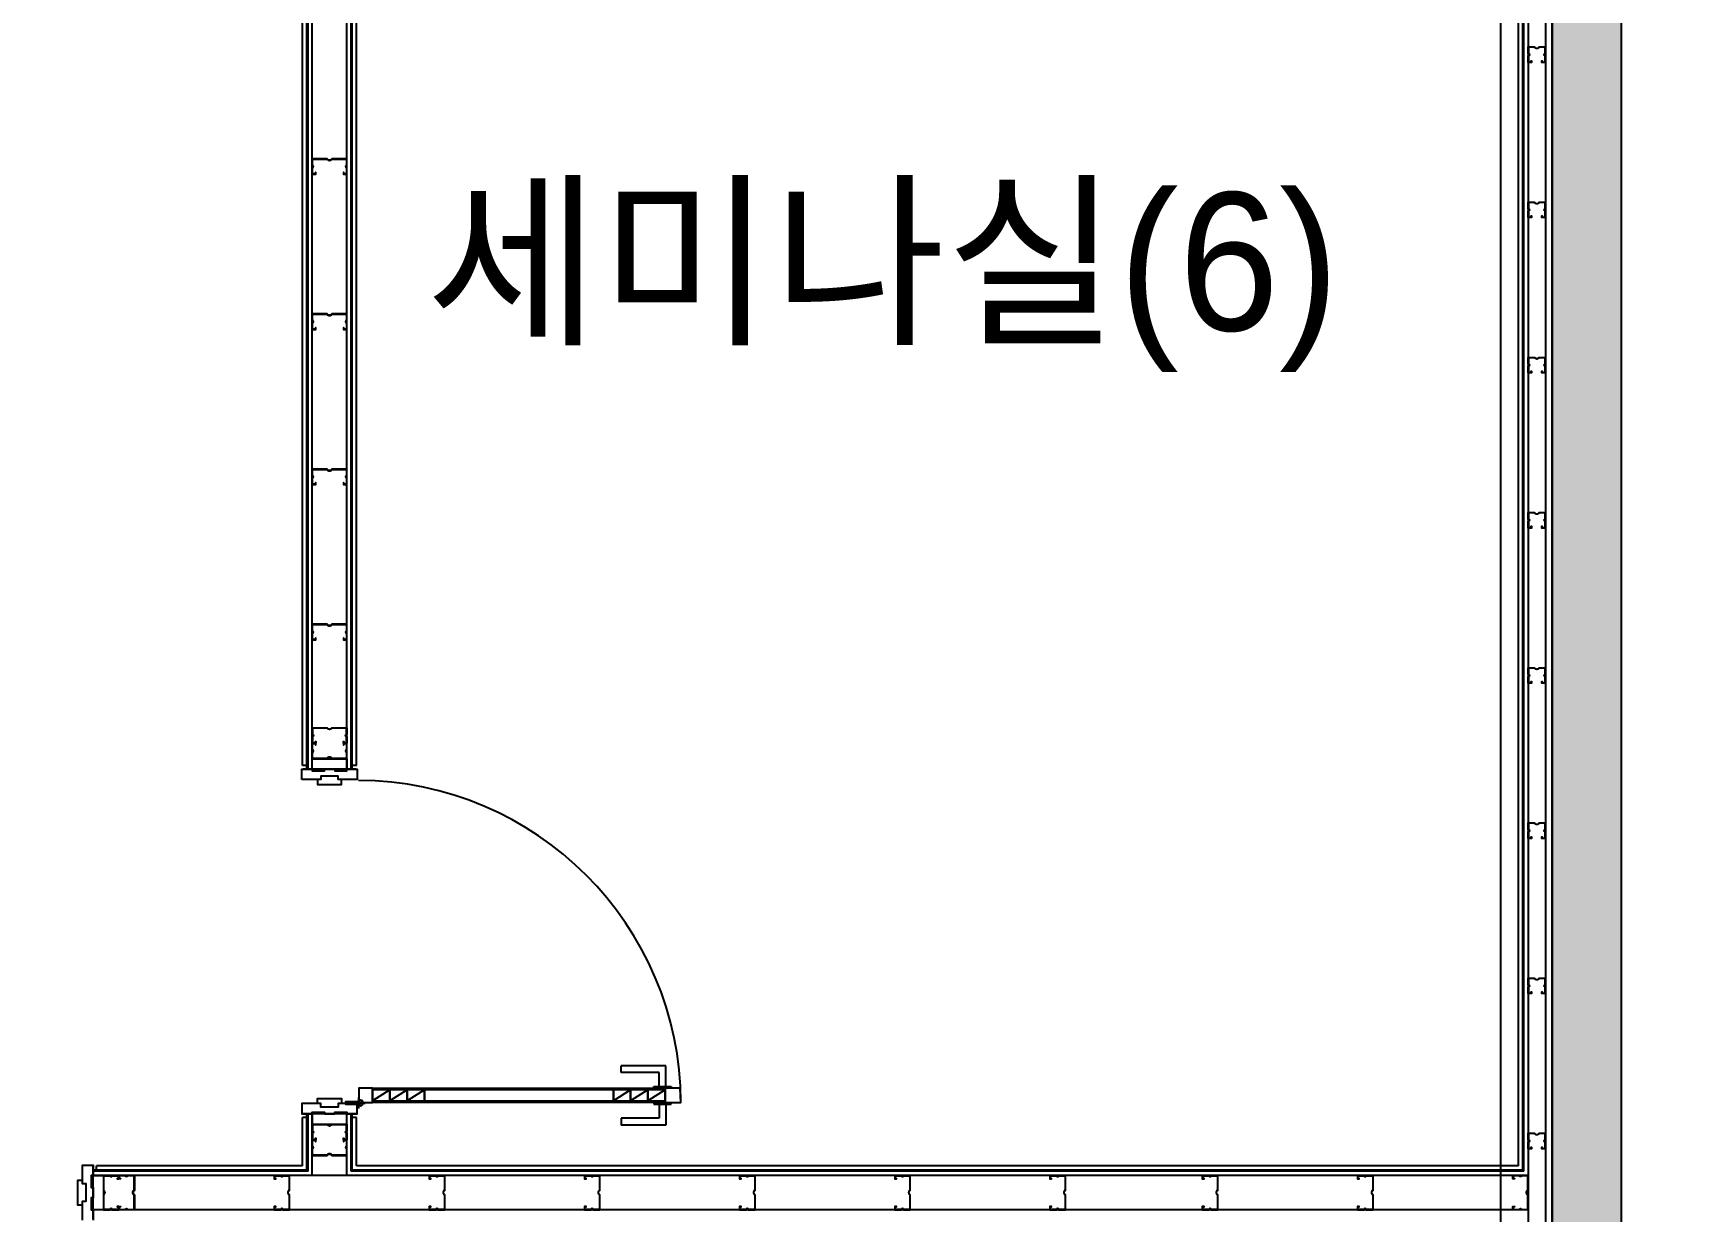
# Model space of a CAD drawing. Header units: metres. Extents: x 630750 to 860239, y 578133 to 726633.
# Drawn here: x 758748 to 763533, y 636432 to 639851 of the extents above; entities that cross this region are included whole.
import ezdxf

# ---------------------------------------------------------------- set-up
doc = ezdxf.new("R2010")
doc.units = ezdxf.units.M
doc.header["$LTSCALE"] = 300
doc.linetypes.add('CONTINOUS', pattern=[0])
doc.linetypes.add('업무시설_xr-base$0$CONTINOUS', pattern=[0])
for name, color, linetype in [('A-CEN-1', 1, 'Continuous'), ('A-CON', 2, 'Continuous'), ('A-TXT', 3, 'Continuous'), ('A-WALL-CONC', 2, 'Continuous'), ('F-DOOR_FRAME', 4, 'Continuous'), ('KUK-DOOR', 4, 'Continuous'), ('KUK-DOOR-FRAME', 4, 'Continuous'), ('KUK-DRYWALL', 4, 'Continuous'), ('KUK-WALL-DRYWALL', 4, 'Continuous'), ('KUK-공사제외', 252, 'CONTINOUS'), ('KUK-석고보드', 201, 'Continuous')]:
    doc.layers.add(name, color=color, linetype=linetype)
doc.styles.add('돋움', font='')
doc.styles.get('돋움').set_extended_font_data('Dotum')

# ---------------------------------------------------------------- blocks, each defined once
blk = doc.blocks.new('con1')
at = {"layer": 'A-WALL-CONC', "linetype": '업무시설_xr-base$0$CONTINOUS'}
h = blk.add_hatch(color=253, dxfattribs=at)
h.dxf.hatch_style = 1
h.paths.add_polyline_path([(-302595.9, -253222.2), (-301895.9, -253222.2), (-301895.9, -253922.2), (-302595.9, -253922.2)])
h.paths.add_polyline_path([(-384245.9, -253222.2), (-383545.9, -253222.2), (-383545.9, -253922.2), (-384245.9, -253922.2)])
h.paths.add_polyline_path([(-335095.9, -253172.2), (-334295.9, -253172.2), (-334295.9, -253972.2), (-335095.9, -253972.2)])
h.paths.add_polyline_path([(-354895.9, -253172.2), (-354095.9, -253172.2), (-354095.9, -253972.2), (-354895.9, -253972.2)])
h.paths.add_polyline_path([(-374695.9, -253172.2), (-373895.9, -253172.2), (-373895.9, -253972.2), (-374695.9, -253972.2)])
h.paths.add_polyline_path([(-325195.9, -253172.2), (-324395.9, -253172.2), (-324395.9, -253972.2), (-325195.9, -253972.2)])
h.paths.add_polyline_path([(-364745.9, -253222.2), (-364045.9, -253222.2), (-364045.9, -253922.2), (-364745.9, -253922.2)])
h.paths.add_polyline_path([(-344945.9, -253222.2), (-344245.9, -253222.2), (-344245.9, -253922.2), (-344945.9, -253922.2)])
h.paths.add_polyline_path([(-310045.9, -253222.2), (-309345.9, -253222.2), (-309345.9, -253922.2), (-310045.9, -253922.2)])
h.paths.add_polyline_path([(-318595.9, -253172.2), (-317795.9, -253172.2), (-317795.9, -253972.2), (-318595.9, -253972.2)])
h.paths.add_polyline_path([(-384245.9, -310859.9), (-383445.9, -310859.9), (-383445.9, -311659.9), (-384245.9, -311659.9)])
h.paths.add_polyline_path([(-384245.9, -305472.2), (-383445.9, -305472.2), (-383445.9, -306272.2), (-384245.9, -306272.2)])
h.paths.add_polyline_path([(-384245.9, -295572.2), (-383445.9, -295572.2), (-383445.9, -296372.2), (-384245.9, -296372.2)])
h.paths.add_polyline_path([(-384195.9, -276472.2), (-383595.9, -276472.2), (-383595.9, -275872.2), (-384195.9, -275872.2)])
h.paths.add_polyline_path([(-384245.9, -285672.2), (-383445.9, -285672.2), (-383445.9, -286472.2), (-384245.9, -286472.2)])
h.paths.add_polyline_path([(-384295.9, -269172.2), (-383495.9, -269172.2), (-383495.9, -269972.2), (-384295.9, -269972.2)])
h.paths.add_polyline_path([(-384295.9, -260672.2), (-383495.9, -260672.2), (-383495.9, -261472.2), (-384295.9, -261472.2)])
h.paths.add_polyline_path([(-376995.9, -285572.2), (-376195.9, -285572.2), (-376195.9, -286372.2), (-376995.9, -286372.2)], flags=17)
h.paths.add_polyline_path([(-374695.9, -276572.2), (-373895.9, -276572.2), (-373895.9, -275772.2), (-374695.9, -275772.2)], flags=17)
h.paths.add_polyline_path([(-364695.9, -285772.2), (-364095.9, -285772.2), (-364095.9, -286372.2), (-364695.9, -286372.2)], flags=17)
h.paths.add_polyline_path([(-364795.9, -275772.2), (-363995.9, -275772.2), (-363995.9, -276572.2), (-364795.9, -276572.2)], flags=17)
edge = h.paths.add_edge_path(flags=16)
edge.add_arc((-376495.9, -295972.2), 450, 0, 360)
edge = h.paths.add_edge_path(flags=16)
edge.add_arc((-354495.9, -302572.2), 450, 0, 360)
edge = h.paths.add_edge_path(flags=16)
edge.add_arc((-364395.9, -295972.2), 350, 0, 360)
edge = h.paths.add_edge_path(flags=16)
edge.add_arc((-354495.9, -295972.2), 450, 0, 360)
edge = h.paths.add_edge_path(flags=16)
edge.add_arc((-344595.9, -302572.2), 350, 0, 360)
edge = h.paths.add_edge_path(flags=16)
edge.add_arc((-344595.9, -295972.2), 350, 0, 360)
edge = h.paths.add_edge_path(flags=16)
edge.add_arc((-364395.9, -302572.2), 350, 0, 360)
h.paths.add_polyline_path([(-375978.1, -305715.7), (-376743.7, -305483.5), (-376976, -306249), (-376210.4, -306481.3)], flags=17)
h.paths.add_polyline_path([(-378097.8, -312701.2), (-378863.4, -312468.9), (-379095.6, -313234.5), (-378330.1, -313466.8)], flags=16)
h.paths.add_polyline_path([(-354767.9, -312099.6), (-355533.5, -311867.3), (-355765.8, -312632.8), (-355000.2, -312865.1)], flags=17)
h.paths.add_polyline_path([(-347591.1, -314277.3), (-348356.6, -314045), (-348588.9, -314810.6), (-347823.4, -315042.9)], flags=17)
h.paths.add_polyline_path([(-349725.3, -321310.6), (-350490.8, -321078.3), (-350723.1, -321843.9), (-349957.6, -322076.2)], flags=17)
h.paths.add_polyline_path([(-359198.7, -318436), (-359964.3, -318203.7), (-360196.6, -318969.2), (-359431, -319201.5)], flags=17)
edge = h.paths.add_edge_path(flags=16)
edge.add_arc((-324745.9, -312472.2), 450, 0, 360)
h.paths.add_polyline_path([(-318595.9, -311972.2), (-317795.9, -311972.2), (-317795.9, -312972.2), (-318595.9, -312972.2)], flags=17)
edge = h.paths.add_edge_path(flags=16)
edge.add_arc((-335145.9, -312472.2), 350, 0, 360)
edge = h.paths.add_edge_path(flags=16)
edge.add_arc((-338616.5, -317418.6), 450, 0, 360)
h.paths.add_polyline_path([(-340251.8, -324185.3), (-341017.4, -323953), (-341249.7, -324718.5), (-340484.1, -324950.8)], flags=17)
edge = h.paths.add_edge_path(flags=17)
edge.add_arc((-324745.9, -319072.2), 450, 0, 360)
h.paths.add_polyline_path([(-318695.9, -318672.2), (-317695.9, -318672.2), (-317695.9, -319472.2), (-318695.9, -319472.2)], flags=17)
h.paths.add_polyline_path([(-310095.9, -327072.2), (-309295.9, -327072.2), (-309295.9, -327872.2), (-310095.9, -327872.2)])
h.paths.add_polyline_path([(-316095.9, -322372.2), (-316095.9, -325422.2), (-311307.7, -325422.2), (-311307.7, -325222.2), (-315895.9, -325222.2), (-315895.9, -322572.2), (-309695.9, -322572.2), (-309695.9, -325222.2), (-310307.7, -325222.2), (-310307.7, -325422.2), (-309495.9, -325422.2), (-309495.9, -322372.2)], flags=17)
edge = h.paths.add_edge_path(flags=17)
edge.add_arc((-324795.9, -327472.2), 400, 0, 360)
edge = h.paths.add_edge_path(flags=17)
edge.add_arc((-318195.9, -329272.2), 450, 0, 360)
h.paths.add_polyline_path([(-310095.9, -331472.2), (-309295.9, -331472.2), (-309295.9, -332272.2), (-310095.9, -332272.2)])
edge = h.paths.add_edge_path(flags=16)
edge.add_arc((-334695.9, -302572.2), 350, 0, 360)
edge = h.paths.add_edge_path(flags=17)
edge.add_arc((-334695.9, -286072.2), 350, 0, 360)
edge = h.paths.add_edge_path(flags=16)
edge.add_arc((-334695.9, -295972.2), 350, 0, 360)
edge = h.paths.add_edge_path(flags=17)
edge.add_arc((-344595.9, -286072.2), 450, 0, 360)
h.paths.add_polyline_path([(-318595.9, -295472.2), (-317795.9, -295472.2), (-317795.9, -296472.2), (-318595.9, -296472.2)], flags=17)
h.paths.add_polyline_path([(-318595.9, -302072.2), (-317795.9, -302072.2), (-317795.9, -303072.2), (-318595.9, -303072.2)], flags=17)
edge = h.paths.add_edge_path(flags=16)
edge.add_arc((-324795.9, -302572.2), 450, 0, 360)
edge = h.paths.add_edge_path(flags=16)
edge.add_arc((-324795.9, -295972.2), 450, 0, 360)
edge = h.paths.add_edge_path(flags=17)
edge.add_arc((-324795.9, -286072.2), 450, 0, 360)
edge = h.paths.add_edge_path(flags=17)
edge.add_arc((-334695.9, -276172.2), 450, 0, 360)
edge = h.paths.add_edge_path(flags=17)
edge.add_arc((-344595.9, -276172.2), 450, 0, 360)
h.paths.add_polyline_path([(-318595.9, -275772.2), (-317795.9, -275772.2), (-317795.9, -276572.2), (-318595.9, -276572.2)], flags=17)
h.paths.add_polyline_path([(-318595.9, -285672.2), (-317795.9, -285672.2), (-317795.9, -286472.2), (-318595.9, -286472.2)], flags=17)
edge = h.paths.add_edge_path(flags=17)
edge.add_arc((-324795.9, -276172.2), 450, 0, 360)
h.paths.add_polyline_path([(-364795.9, -260672.2), (-363995.9, -260672.2), (-363995.9, -261472.2), (-364795.9, -261472.2)])
h.paths.add_polyline_path([(-364795.9, -269172.2), (-363995.9, -269172.2), (-363995.9, -269972.2), (-364795.9, -269972.2)], flags=17)
h.paths.add_polyline_path([(-325195.9, -269172.2), (-324395.9, -269172.2), (-324395.9, -269972.2), (-325195.9, -269972.2)], flags=17)
h.paths.add_polyline_path([(-310845.9, -260722.2), (-310045.9, -260722.2), (-310045.9, -261522.2), (-310845.9, -261522.2)], flags=17)
h.paths.add_polyline_path([(-325195.9, -260672.2), (-324395.9, -260672.2), (-324395.9, -261472.2), (-325195.9, -261472.2)])
h.paths.add_polyline_path([(-335095.9, -260672.2), (-334295.9, -260672.2), (-334295.9, -261472.2), (-335095.9, -261472.2)])
h.paths.add_polyline_path([(-344995.9, -260672.2), (-344195.9, -260672.2), (-344195.9, -261472.2), (-344995.9, -261472.2)])
h.paths.add_polyline_path([(-354895.9, -260672.2), (-354095.9, -260672.2), (-354095.9, -261472.2), (-354895.9, -261472.2)])
h.paths.add_polyline_path([(-354895.9, -269172.2), (-354095.9, -269172.2), (-354095.9, -269972.2), (-354895.9, -269972.2)], flags=17)
h.paths.add_polyline_path([(-344995.9, -269172.2), (-344195.9, -269172.2), (-344195.9, -269972.2), (-344995.9, -269972.2)], flags=17)
h.paths.add_polyline_path([(-335095.9, -269172.2), (-334295.9, -269172.2), (-334295.9, -269972.2), (-335095.9, -269972.2)], flags=17)
h.paths.add_polyline_path([(-310145.9, -275772.2), (-309345.9, -275772.2), (-309345.9, -276572.2), (-310145.9, -276572.2)])
h.paths.add_polyline_path([(-310145.9, -269172.2), (-309345.9, -269172.2), (-309345.9, -269972.2), (-310145.9, -269972.2)])
h.paths.add_polyline_path([(-309945.9, -312172.2), (-309345.9, -312172.2), (-309345.9, -312772.2), (-309945.9, -312772.2)], flags=17)
h.paths.add_polyline_path([(-309945.9, -302272.2), (-309345.9, -302272.2), (-309345.9, -302872.2), (-309945.9, -302872.2)], flags=17)
h.paths.add_polyline_path([(-310145.9, -295572.2), (-309345.9, -295572.2), (-309345.9, -296372.2), (-310145.9, -296372.2)])
h.paths.add_polyline_path([(-310145.9, -285672.2), (-309345.9, -285672.2), (-309345.9, -286472.2), (-310145.9, -286472.2)])
h.paths.add_polyline_path([(-366406.6, -311179.9), (-366585, -311089.4), (-367172.8, -312248.9), (-366994.4, -312339.4)], flags=16)
h.paths.add_polyline_path([(-367582.3, -313498.9), (-367760.7, -313408.4), (-368303.3, -314478.7), (-368124.9, -314569.2)], flags=16)
h.paths.add_polyline_path([(-374501.4, -323406.8), (-375266.9, -323174.5), (-375499.2, -323940), (-374733.7, -324172.3)], flags=17)
h.paths.add_polyline_path([(-380817, -321490.3), (-381582.5, -321258), (-381814.8, -322023.6), (-381049.3, -322255.9)])
h.paths.add_polyline_path([(-319504.7, -329605.3), (-319562.8, -329796.7), (-318586.8, -330092.9), (-318528.7, -329901.5)], flags=17)
h.paths.add_polyline_path([(-317399.5, -330244.1), (-317457.6, -330435.5), (-316481.5, -330731.7), (-316423.5, -330540.3)], flags=17)
h.paths.add_polyline_path([(-315294.3, -330882.9), (-315352.4, -331074.3), (-314376.3, -331370.5), (-314318.3, -331179.1)], flags=17)
h.paths.add_polyline_path([(-313189.1, -331521.7), (-313247.2, -331713.1), (-312271.1, -332009.3), (-312213, -331817.9)], flags=17)
h.paths.add_polyline_path([(-311083.9, -332160.5), (-311142, -332351.9), (-310165.9, -332648.1), (-310107.8, -332456.7)], flags=17)
h.paths.add_polyline_path([(-308978.7, -332799.4), (-309036.7, -332990.7), (-308060.7, -333286.9), (-308002.6, -333095.5)])
h.paths.add_polyline_path([(-306873.5, -333438.2), (-306931.5, -333629.5), (-305955.5, -333925.7), (-305897.4, -333734.3)])
h.paths.add_polyline_path([(-321610, -328966.5), (-321668, -329157.9), (-320692, -329454.1), (-320633.9, -329262.7)], flags=17)
h.paths.add_polyline_path([(-304768.2, -334077), (-304826.3, -334268.4), (-303850.3, -334564.5), (-303792.2, -334373.1)])
h.paths.add_polyline_path([(-366379.8, -308837.3), (-366525.2, -309124), (-365780.1, -309501.8), (-365997.1, -309929.9), (-365818.7, -310020.4), (-365281.9, -308961.4), (-368992.7, -307835.4), (-369050.7, -308026.8), (-368955, -308055.9), (-369303.5, -309204.2), (-369399.2, -309175.1), (-369457.2, -309366.5), (-369361.5, -309395.5), (-371190.9, -315424.1), (-373726.7, -314654.6), (-371897.4, -308626.1), (-370414.2, -309076.1), (-370356.1, -308884.7), (-371839.3, -308434.7), (-371490.9, -307286.4), (-370007.6, -307736.5), (-369949.6, -307545.1), (-371624.2, -307036.9), (-373976.1, -314787.9), (-369001.2, -316297.6), (-368712.8, -315728.7), (-368891.1, -315638.2), (-369103.7, -316057.4), (-370999.5, -315482.2), (-368763.6, -308113.9)], flags=17)
edge = h.paths.add_edge_path()
edge.add_line((-317995.9, -269122.2), (-318195.9, -269122.2))
edge.add_line((-318195.9, -266622.2), (-317995.9, -266622.2))
edge.add_line((-318195.9, -265972.2), (-318195.9, -266622.2))
edge.add_line((-318195.9, -269122.2), (-318195.9, -269672.2))
edge.add_line((-317995.9, -269472.2), (-317995.9, -269122.2))
edge.add_line((-317995.9, -266622.2), (-317995.9, -265972.2))
edge.add_line((-317070.9, -260922.2), (-317070.9, -260722.2))
edge.add_line((-317070.9, -260722.2), (-314895.9, -260722.2))
edge.add_line((-314895.9, -260722.2), (-314895.9, -260922.2))
edge.add_line((-314895.9, -260922.2), (-317070.9, -260922.2))
edge.add_line((-318195.9, -265972.2), (-321995.9, -265972.2))
edge.add_line((-321995.9, -265972.2), (-321995.9, -262022.2))
edge.add_line((-321995.9, -262022.2), (-321795.9, -262022.2))
edge.add_line((-321795.9, -262022.2), (-321795.9, -262922.2))
edge.add_line((-321795.9, -262922.2), (-321695.9, -262922.2))
edge.add_line((-321695.9, -262922.2), (-321695.9, -263122.2))
edge.add_line((-321695.9, -263122.2), (-321795.9, -263122.2))
edge.add_line((-321795.9, -263122.2), (-321795.9, -265772.2))
edge.add_line((-321795.9, -265772.2), (-314195.9, -265772.2))
edge.add_line((-314195.9, -265772.2), (-314195.9, -263122.2))
edge.add_line((-314195.9, -263122.2), (-320695.9, -263122.2))
edge.add_line((-320695.9, -263122.2), (-320695.9, -262922.2))
edge.add_line((-320695.9, -262922.2), (-319545.9, -262922.2))
edge.add_line((-319545.9, -262922.2), (-319545.9, -260922.2))
edge.add_line((-319545.9, -260922.2), (-321795.9, -260922.2))
edge.add_line((-321795.9, -260922.2), (-321795.9, -261022.2))
edge.add_line((-321795.9, -261022.2), (-321995.9, -261022.2))
edge.add_line((-321995.9, -261022.2), (-321995.9, -260722.2))
edge.add_line((-321995.9, -260722.2), (-317770.9, -260722.2))
edge.add_line((-317770.9, -260722.2), (-317770.9, -260922.2))
edge.add_line((-317995.9, -269472.2), (-314195.9, -269472.2))
edge.add_line((-314195.9, -269472.2), (-314195.9, -265972.2))
edge.add_line((-314195.9, -265972.2), (-317995.9, -265972.2))
edge.add_line((-317770.9, -260922.2), (-319345.9, -260922.2))
edge.add_line((-319345.9, -260922.2), (-319345.9, -262922.2))
edge.add_line((-319345.9, -262922.2), (-314195.9, -262922.2))
edge.add_line((-314195.9, -262922.2), (-314195.9, -260722.2))
edge.add_line((-314195.9, -260722.2), (-313995.9, -260722.2))
edge.add_line((-313995.9, -260722.2), (-313995.9, -269672.2))
edge.add_line((-313995.9, -269672.2), (-318195.9, -269672.2))
edge.add_line((-309345.9, -286472.2), (-309345.9, -312772.2))
edge.add_line((-309545.9, -302872.2), (-309545.9, -312172.2))
edge.add_line((-309545.9, -296372.2), (-309545.9, -302272.2))
edge.add_line((-309545.9, -286472.2), (-309545.9, -295572.2))
edge.add_line((-375426.6, -323700.8), (-380976.7, -322016.6))
edge.add_line((-334860, -324841.4), (-335146.9, -325786.6))
edge.add_line((-334660.1, -325215.5), (-334859.8, -325873.7))
edge.add_line((-324795.9, -328208.8), (-324795.9, -327872.2))
edge.add_line((-324595.9, -328060.4), (-324595.9, -327818.6))
edge.add_line((-324795.9, -328208.8), (-322797.2, -328815.2))
edge.add_line((-322797.2, -328815.2), (-322739.1, -328623.9))
edge.add_line((-322739.1, -328623.9), (-324595.9, -328060.4))
edge.add_line((-337531.2, -334677.3), (-338201, -334474.1))
edge.add_line((-338201, -334474.1), (-338404.3, -335143.9))
edge.add_line((-338404.3, -335143.9), (-337734.4, -335347.2))
edge.add_line((-337734.4, -335347.2), (-337531.2, -334677.3))
edge = h.paths.add_edge_path()
edge.add_line((-339857.9, -323400.5), (-339799.8, -323209.1))
edge.add_line((-339799.8, -323209.1), (-337930.3, -317052.2))
edge.add_line((-337930.3, -317052.2), (-338217.3, -316965))
edge.add_line((-338217.3, -316965), (-338268.5, -317133.4))
edge.add_arc((-338616.5, -317418.6), 450, -73.1135, 39.3318, ccw=False)
edge.add_line((-338485.8, -317849.2), (-340145, -323313.3))
edge.add_line((-340145, -323313.3), (-339857.9, -323400.5))
h = blk.add_hatch(color=253, dxfattribs=at)
h.dxf.hatch_style = 1
h.paths.add_polyline_path([(-309545.9, -302872.2), (-309345.9, -302872.2), (-309345.9, -312172.2), (-309545.9, -312172.2)])
at = {"layer": 'A-CON'}
blk.add_lwpolyline([(-309545.9, -302872.2), (-309345.9, -302872.2), (-309345.9, -312172.2), (-309545.9, -312172.2)], close=True, dxfattribs=at)
at = {"layer": 'A-WALL-CONC'}
for p, q in [((-309345.9, -286472.2), (-309345.9, -312772.2)), ((-309545.9, -302872.2), (-309545.9, -312172.2))]:
    blk.add_line(p, q, dxfattribs=at)
blk = doc.blocks.new('힌지')
at = {"layer": 'F-DOOR_FRAME', "color": 175}
for p, q in [((444293.8, 289039.7, 0), (444262.2, 289039.7, 0)), ((444293.8, 289039.7, 0), (444262.2, 289039.7, 0)), ((444278, 289049.1, 0), (444278, 289020.8, 0))]:
    blk.add_line(p, q, dxfattribs=at)
at = {"layer": 'F-DOOR_FRAME', "color": 175, "elevation": 0}
for points in [[(444276.3, 289042.2), (444276.3, 289076.8), (444273.3, 289076.8), (444273.3, 289041.9), (444270.9, 289035.1, -0.190658), (444275.4, 289038.8)], [(444282.3, 289041.9), (444282.3, 289076.8), (444279.3, 289076.8), (444279.3, 289042.2), (444280.2, 289038.8, -0.190658), (444284.8, 289035.1)]]:
    blk.add_lwpolyline(points, format="xyb", close=True, dxfattribs=at)
at = {"layer": 'F-DOOR_FRAME', "color": 175}
blk.add_circle((444277.8, 289034.7, 0), 8, dxfattribs=at)
blk = doc.blocks.new('A$C350577A3')
at = {"layer": 'KUK-DOOR', "color": 6}
for p, q in [((43.5, 939, -6432.8), (43.5, 999, -6432.8)), ((43.5, 999, -6432.8), (173.5, 999, -6432.8)), ((63.5, 939, -6432.8), (63.5, 979, -6432.8)), ((63.5, 979, -6432.8), (173.5, 979, -6432.8)), ((173.5, 979, -6432.8), (173.5, 999, -6432.8)), ((79, 939, -6432.8), (28, 939, -6432.8)), ((28, 939, -6432.8), (28, 934, 0)), ((79, 934, -6432.8), (79, 939, -6432.8)), ((28, 887, 0), (28, 892, 6432.8)), ((79, 887, 0), (28, 887, 0)), ((43.5, 887, 0), (43.5, 827, 0)), ((63.5, 887, 0), (63.5, 847, 0)), ((79, 892, 0), (79, 887, 0)), ((43.5, 827, 0), (173.5, 827, 0)), ((63.5, 847, 0), (173.5, 847, 0)), ((173.5, 847, 0), (173.5, 827, 0))]:
    blk.add_line(p, q, dxfattribs=at)
at = {"layer": 'KUK-DOOR', "color": 251}
for p, q in [((29.7, 934, -6432.8), (29.7, 939, -6432.8)), ((31.3, 934, -6432.8), (31.3, 939, -6432.8)), ((33.9, 934, -6432.8), (33.9, 939, -6432.8)), ((38.4, 934, -6432.8), (38.4, 939, -6432.8)), ((44.6, 934, -6432.8), (44.6, 939, -6432.8)), ((62.4, 934, -6432.8), (62.4, 939, -6432.8)), ((68.6, 934, -6432.8), (68.6, 939, -6432.8)), ((73.1, 934, -6432.8), (73.1, 939, -6432.8)), ((75.7, 934, -6432.8), (75.7, 939, -6432.8)), ((77.3, 934, -6432.8), (77.3, 939, -6432.8)), ((78.4, 934, -6432.8), (78.4, 939, -6432.8)), ((29.7, 892, 0), (29.7, 887, 0)), ((31.3, 892, 0), (31.3, 887, 0)), ((33.9, 892, 0), (33.9, 887, 0)), ((38.4, 892, 0), (38.4, 887, 0)), ((44.6, 892, 0), (44.6, 887, 0)), ((62.4, 892, 0), (62.4, 887, 0)), ((68.6, 892, 0), (68.6, 887, 0)), ((73.1, 892, 0), (73.1, 887, 0)), ((75.7, 892, 0), (75.7, 887, 0)), ((77.3, 892, 0), (77.3, 887, 0)), ((78.4, 892, 0), (78.4, 887, 0))]:
    blk.add_line(p, q, dxfattribs=at)
at = {"layer": 'KUK-DOOR', "color": 1, "ltscale": 100}
for p, q in [((46, 897, 0), (96, 929, 0)), ((96, 897, 0), (146, 929, 0)), ((146, 897, 0), (196, 929, 0)), ((744, 897, 0), (794, 929, 0)), ((794, 897, 0), (844, 929, 0)), ((844, 897, 0), (894, 929, 0))]:
    blk.add_line(p, q, dxfattribs=at)
at = {"layer": 'KUK-DOOR', "color": 8}
blk.add_line((196, 897, 0), (196, 929, 0), dxfattribs=at)
at = {"layer": 'KUK-DOOR', "color": 7, "elevation": 0}
for points in [[(9, 934), (0, 934), (2.5, 892), (46, 892), (46, 934), (9, 934)], [(46, 934), (894, 934)], [(894, 934), (894, 892), (934, 892), (934, 896), (934, 896), (934, 934), (894, 934)], [(894, 892), (46, 892)]]:
    blk.add_lwpolyline(points, dxfattribs=at)
at = {"layer": 'KUK-DOOR', "color": 1, "ltscale": 100, "elevation": 0}
for points in [[(46, 897), (96, 897), (96, 929), (46, 929)], [(96, 897), (146, 897), (146, 929), (96, 929)], [(146, 897), (196, 897), (196, 929), (146, 929)], [(196, 897), (744, 897), (744, 929), (196, 929)], [(744, 897), (794, 897), (794, 929), (744, 929)], [(794, 897), (844, 897), (844, 929), (794, 929)], [(844, 897), (894, 897), (894, 929), (844, 929)]]:
    blk.add_lwpolyline(points, close=True, dxfattribs=at)
at = {"layer": 'KUK-DOOR', "color": 1, "elevation": 0}
blk.add_lwpolyline([(894, 934), (894, 897)], dxfattribs=at)
at = {"layer": 'KUK-DOOR', "color": 1}
blk.add_arc((937.5, 937.5, 0), 937.5, 180.2153, 269.847, dxfattribs=at)

msp = doc.modelspace()

# ---------------------------------------------------------------- linework, layer by layer
at = {"layer": 'A-CEN-1', "linetype": 'Continuous'}
msp.add_line((763004.4, 708258.8), (763004.4, 599232.8), dxfattribs=at)
at = {"layer": 'KUK-DOOR-FRAME'}
for points in [[(759528.4, 637686.2), (759528.4, 637686.2), (759528.4, 637686.2), (759528.4, 637686.2), (759528.4, 637686.2), (759528.4, 637710.2), (759528.4, 637716.2), (759531.9, 637716.2), (759558.4, 637716.2), (759558.4, 637711.2), (759593.4, 637711.2), (759593.4, 637716.2), (759623.4, 637716.2), (759623.4, 637711.2), (759658.4, 637711.2), (759658.4, 637716.2), (759688.4, 637716.2), (759688.4, 637710.2), (759688.4, 637710.2), (759688.4, 637686.2), (759633.4, 637686.2), (759633.4, 637696.2), (759583.4, 637696.2), (759583.4, 637686.2), (759528.4, 637686.2)], [(759528.4, 636746.2), (759528.4, 636746.2), (759528.4, 636746.2), (759528.4, 636746.2), (759528.4, 636746.2), (759528.4, 636722.2), (759528.4, 636716.2), (759531.9, 636716.2), (759558.4, 636716.2), (759558.4, 636721.2), (759593.4, 636721.2), (759593.4, 636716.2), (759623.4, 636716.2), (759623.4, 636721.2), (759658.4, 636721.2), (759658.4, 636716.2), (759688.4, 636716.2), (759688.4, 636722.2), (759688.4, 636722.2), (759688.4, 636746.2), (759633.4, 636746.2), (759633.4, 636736.2), (759583.4, 636736.2), (759583.4, 636746.2), (759528.4, 636746.2)], [(758892.4, 636568.2), (758892.4, 636568.2), (758892.4, 636568.2), (758892.4, 636568.2), (758892.4, 636568.2), (758916.4, 636568.2), (758922.4, 636568.2), (758922.4, 636564.7), (758922.4, 636538.2), (758917.4, 636538.2), (758917.4, 636503.2), (758922.4, 636503.2), (758922.4, 636473.2), (758917.4, 636473.2), (758917.4, 636438.2), (758922.4, 636438.2), (758922.4, 636408.2)], [(758892.4, 636408.2), (758892.4, 636463.2), (758902.4, 636463.2), (758902.4, 636513.2), (758892.4, 636513.2), (758892.4, 636568.2)]]:
    msp.add_lwpolyline(points, dxfattribs=at)
at = {"layer": 'KUK-DOOR-FRAME', "extrusion": (-1.80681e-09, 1.10631e-25, 1)}
for points in [[(759583.4, 637696.2), (759583.4, 637686.2), (759573.4, 637686.2), (759573.4, 637671.2), (759643.4, 637671.2), (759643.4, 637686.2), (759633.4, 637686.2), (759633.4, 637696.2), (759583.4, 637696.2)], [(759583.4, 636736.2), (759583.4, 636746.2), (759573.4, 636746.2), (759573.4, 636761.2), (759643.4, 636761.2), (759643.4, 636746.2), (759633.4, 636746.2), (759633.4, 636736.2), (759583.4, 636736.2)]]:
    msp.add_lwpolyline(points, dxfattribs=at)
at = {"layer": 'KUK-DOOR-FRAME', "extrusion": (0, 1.80681e-09, 1)}
msp.add_lwpolyline([(758902.4, 636513.2), (758892.4, 636513.2), (758892.4, 636523.2), (758877.4, 636523.2), (758877.4, 636453.2), (758892.4, 636453.2), (758892.4, 636463.2), (758902.4, 636463.2), (758902.4, 636513.2)], dxfattribs=at)
at = {"layer": 'KUK-DRYWALL', "color": 8}
for points in [[(763094.4, 639766.2), (763094.4, 639765.2), (763084.4, 639765.2), (763084.4, 639785.2, 1), (763084.4, 639790.2), (763084.4, 639810.2), (763102.9, 639810.2, 0.589997), (763115.9, 639810.2), (763134.4, 639810.2), (763134.4, 639790.2, 1), (763134.4, 639785.2), (763134.4, 639765.2), (763124.4, 639765.2), (763124.4, 639770.2), (763125.4, 639770.2), (763125.4, 639766.2), (763133.4, 639766.2), (763133.4, 639784.4, -0.745356), (763133.4, 639791.1), (763133.4, 639809.2), (763116.5, 639809.2, -0.542783), (763102.3, 639809.2), (763085.4, 639809.2), (763085.4, 639791.1, -0.745356), (763085.4, 639784.4), (763085.4, 639766.2), (763093.4, 639766.2), (763093.4, 639770.2), (763094.4, 639770.2), (763094.4, 639765.2)], [(759648.4, 639442.1), (759648.4, 639441.1), (759658.4, 639441.1), (759658.4, 639461.1, -1), (759658.4, 639466.1), (759658.4, 639486.1), (759614.9, 639486.1, -0.589997), (759601.9, 639486.1), (759558.4, 639486.1), (759558.4, 639466.1, -1), (759558.4, 639461.1), (759558.4, 639441.1), (759568.4, 639441.1), (759568.4, 639446.1), (759567.4, 639446.1), (759567.4, 639442.1), (759559.4, 639442.1), (759559.4, 639460.2, 0.745356), (759559.4, 639466.9), (759559.4, 639485.1), (759601.3, 639485.1, 0.542783), (759615.5, 639485.1), (759657.4, 639485.1), (759657.4, 639466.9, 0.745356), (759657.4, 639460.2), (759657.4, 639442.1), (759649.4, 639442.1), (759649.4, 639446.1), (759648.4, 639446.1), (759648.4, 639441.1)], [(763094.4, 639316.2), (763094.4, 639315.2), (763084.4, 639315.2), (763084.4, 639335.2, 1), (763084.4, 639340.2), (763084.4, 639360.2), (763102.9, 639360.2, 0.589997), (763115.9, 639360.2), (763134.4, 639360.2), (763134.4, 639340.2, 1), (763134.4, 639335.2), (763134.4, 639315.2), (763124.4, 639315.2), (763124.4, 639320.2), (763125.4, 639320.2), (763125.4, 639316.2), (763133.4, 639316.2), (763133.4, 639334.4, -0.745356), (763133.4, 639341.1), (763133.4, 639359.2), (763116.5, 639359.2, -0.542783), (763102.3, 639359.2), (763085.4, 639359.2), (763085.4, 639341.1, -0.745356), (763085.4, 639334.4), (763085.4, 639316.2), (763093.4, 639316.2), (763093.4, 639320.2), (763094.4, 639320.2), (763094.4, 639315.2)], [(759648.4, 638992.1), (759648.4, 638991.1), (759658.4, 638991.1), (759658.4, 639011.1, -1), (759658.4, 639016.1), (759658.4, 639036.1), (759614.9, 639036.1, -0.589997), (759601.9, 639036.1), (759558.4, 639036.1), (759558.4, 639016.1, -1), (759558.4, 639011.1), (759558.4, 638991.1), (759568.4, 638991.1), (759568.4, 638996.1), (759567.4, 638996.1), (759567.4, 638992.1), (759559.4, 638992.1), (759559.4, 639010.2, 0.745356), (759559.4, 639016.9), (759559.4, 639035.1), (759601.3, 639035.1, 0.542783), (759615.5, 639035.1), (759657.4, 639035.1), (759657.4, 639016.9, 0.745356), (759657.4, 639010.2), (759657.4, 638992.1), (759649.4, 638992.1), (759649.4, 638996.1), (759648.4, 638996.1), (759648.4, 638991.1)], [(763094.4, 638866.2), (763094.4, 638865.2), (763084.4, 638865.2), (763084.4, 638885.2, 1), (763084.4, 638890.2), (763084.4, 638910.2), (763102.9, 638910.2, 0.589997), (763115.9, 638910.2), (763134.4, 638910.2), (763134.4, 638890.2, 1), (763134.4, 638885.2), (763134.4, 638865.2), (763124.4, 638865.2), (763124.4, 638870.2), (763125.4, 638870.2), (763125.4, 638866.2), (763133.4, 638866.2), (763133.4, 638884.4, -0.745356), (763133.4, 638891.1), (763133.4, 638909.2), (763116.5, 638909.2, -0.542783), (763102.3, 638909.2), (763085.4, 638909.2), (763085.4, 638891.1, -0.745356), (763085.4, 638884.4), (763085.4, 638866.2), (763093.4, 638866.2), (763093.4, 638870.2), (763094.4, 638870.2), (763094.4, 638865.2)], [(759648.4, 638542.1), (759648.4, 638541.1), (759658.4, 638541.1), (759658.4, 638561.1, -1), (759658.4, 638566.1), (759658.4, 638586.1), (759614.9, 638586.1, -0.589997), (759601.9, 638586.1), (759558.4, 638586.1), (759558.4, 638566.1, -1), (759558.4, 638561.1), (759558.4, 638541.1), (759568.4, 638541.1), (759568.4, 638546.1), (759567.4, 638546.1), (759567.4, 638542.1), (759559.4, 638542.1), (759559.4, 638560.2, 0.745356), (759559.4, 638566.9), (759559.4, 638585.1), (759601.3, 638585.1, 0.542783), (759615.5, 638585.1), (759657.4, 638585.1), (759657.4, 638566.9, 0.745356), (759657.4, 638560.2), (759657.4, 638542.1), (759649.4, 638542.1), (759649.4, 638546.1), (759648.4, 638546.1), (759648.4, 638541.1)], [(763094.4, 638416.2), (763094.4, 638415.2), (763084.4, 638415.2), (763084.4, 638435.2, 1), (763084.4, 638440.2), (763084.4, 638460.2), (763102.9, 638460.2, 0.589997), (763115.9, 638460.2), (763134.4, 638460.2), (763134.4, 638440.2, 1), (763134.4, 638435.2), (763134.4, 638415.2), (763124.4, 638415.2), (763124.4, 638420.2), (763125.4, 638420.2), (763125.4, 638416.2), (763133.4, 638416.2), (763133.4, 638434.4, -0.745356), (763133.4, 638441.1), (763133.4, 638459.2), (763116.5, 638459.2, -0.542783), (763102.3, 638459.2), (763085.4, 638459.2), (763085.4, 638441.1, -0.745356), (763085.4, 638434.4), (763085.4, 638416.2), (763093.4, 638416.2), (763093.4, 638420.2), (763094.4, 638420.2), (763094.4, 638415.2)], [(759648.4, 638092.1), (759648.4, 638091.1), (759658.4, 638091.1), (759658.4, 638111.1, -1), (759658.4, 638116.1), (759658.4, 638136.1), (759614.9, 638136.1, -0.589997), (759601.9, 638136.1), (759558.4, 638136.1), (759558.4, 638116.1, -1), (759558.4, 638111.1), (759558.4, 638091.1), (759568.4, 638091.1), (759568.4, 638096.1), (759567.4, 638096.1), (759567.4, 638092.1), (759559.4, 638092.1), (759559.4, 638110.2, 0.745356), (759559.4, 638116.9), (759559.4, 638135.1), (759601.3, 638135.1, 0.542783), (759615.5, 638135.1), (759657.4, 638135.1), (759657.4, 638116.9, 0.745356), (759657.4, 638110.2), (759657.4, 638092.1), (759649.4, 638092.1), (759649.4, 638096.1), (759648.4, 638096.1), (759648.4, 638091.1)], [(763094.4, 637966.2), (763094.4, 637965.2), (763084.4, 637965.2), (763084.4, 637985.2, 1), (763084.4, 637990.2), (763084.4, 638010.2), (763102.9, 638010.2, 0.589997), (763115.9, 638010.2), (763134.4, 638010.2), (763134.4, 637990.2, 1), (763134.4, 637985.2), (763134.4, 637965.2), (763124.4, 637965.2), (763124.4, 637970.2), (763125.4, 637970.2), (763125.4, 637966.2), (763133.4, 637966.2), (763133.4, 637984.4, -0.745356), (763133.4, 637991.1), (763133.4, 638009.2), (763116.5, 638009.2, -0.542783), (763102.3, 638009.2), (763085.4, 638009.2), (763085.4, 637991.1, -0.745356), (763085.4, 637984.4), (763085.4, 637966.2), (763093.4, 637966.2), (763093.4, 637970.2), (763094.4, 637970.2), (763094.4, 637965.2)], [(759568.4, 637792.2), (759568.4, 637791.2), (759558.4, 637791.2), (759558.4, 637811.2, 1), (759558.4, 637816.2), (759558.4, 637836.2), (759601.9, 637836.2, 0.589997), (759614.9, 637836.2), (759658.4, 637836.2), (759658.4, 637816.2, 1), (759658.4, 637811.2), (759658.4, 637791.2), (759648.4, 637791.2), (759648.4, 637796.2), (759649.4, 637796.2), (759649.4, 637792.2), (759657.4, 637792.2), (759657.4, 637810.4, -0.745356), (759657.4, 637817.1), (759657.4, 637835.2), (759615.5, 637835.2, -0.542783), (759601.3, 637835.2), (759559.4, 637835.2), (759559.4, 637817.1, -0.745356), (759559.4, 637810.4), (759559.4, 637792.2), (759567.4, 637792.2), (759567.4, 637796.2), (759568.4, 637796.2), (759568.4, 637791.2)], [(759568.4, 637790.2), (759568.4, 637791.2), (759558.4, 637791.2), (759558.4, 637771.2, -1), (759558.4, 637766.2), (759558.4, 637746.2), (759601.9, 637746.2, -0.589997), (759614.9, 637746.2), (759658.4, 637746.2), (759658.4, 637766.2, -1), (759658.4, 637771.2), (759658.4, 637791.2), (759648.4, 637791.2), (759648.4, 637786.2), (759649.4, 637786.2), (759649.4, 637790.2), (759657.4, 637790.2), (759657.4, 637772.1, 0.745356), (759657.4, 637765.4), (759657.4, 637747.2), (759615.5, 637747.2, 0.542783), (759601.3, 637747.2), (759559.4, 637747.2), (759559.4, 637765.4, 0.745356), (759559.4, 637772.1), (759559.4, 637790.2), (759567.4, 637790.2), (759567.4, 637786.2), (759568.4, 637786.2), (759568.4, 637791.2)], [(763094.4, 637516.2), (763094.4, 637515.2), (763084.4, 637515.2), (763084.4, 637535.2, 1), (763084.4, 637540.2), (763084.4, 637560.2), (763102.9, 637560.2, 0.589997), (763115.9, 637560.2), (763134.4, 637560.2), (763134.4, 637540.2, 1), (763134.4, 637535.2), (763134.4, 637515.2), (763124.4, 637515.2), (763124.4, 637520.2), (763125.4, 637520.2), (763125.4, 637516.2), (763133.4, 637516.2), (763133.4, 637534.4, -0.745356), (763133.4, 637541.1), (763133.4, 637559.2), (763116.5, 637559.2, -0.542783), (763102.3, 637559.2), (763085.4, 637559.2), (763085.4, 637541.1, -0.745356), (763085.4, 637534.4), (763085.4, 637516.2), (763093.4, 637516.2), (763093.4, 637520.2), (763094.4, 637520.2), (763094.4, 637515.2)], [(763094.4, 637066.2), (763094.4, 637065.2), (763084.4, 637065.2), (763084.4, 637085.2, 1), (763084.4, 637090.2), (763084.4, 637110.2), (763102.9, 637110.2, 0.589997), (763115.9, 637110.2), (763134.4, 637110.2), (763134.4, 637090.2, 1), (763134.4, 637085.2), (763134.4, 637065.2), (763124.4, 637065.2), (763124.4, 637070.2), (763125.4, 637070.2), (763125.4, 637066.2), (763133.4, 637066.2), (763133.4, 637084.4, -0.745356), (763133.4, 637091.1), (763133.4, 637109.2), (763116.5, 637109.2, -0.542783), (763102.3, 637109.2), (763085.4, 637109.2), (763085.4, 637091.1, -0.745356), (763085.4, 637084.4), (763085.4, 637066.2), (763093.4, 637066.2), (763093.4, 637070.2), (763094.4, 637070.2), (763094.4, 637065.2)], [(759568.4, 636642.2), (759568.4, 636641.2), (759558.4, 636641.2), (759558.4, 636661.2, 1), (759558.4, 636666.2), (759558.4, 636686.2), (759601.9, 636686.2, 0.589997), (759614.9, 636686.2), (759658.4, 636686.2), (759658.4, 636666.2, 1), (759658.4, 636661.2), (759658.4, 636641.2), (759648.4, 636641.2), (759648.4, 636646.2), (759649.4, 636646.2), (759649.4, 636642.2), (759657.4, 636642.2), (759657.4, 636660.4, -0.745356), (759657.4, 636667.1), (759657.4, 636685.2), (759615.5, 636685.2, -0.542783), (759601.3, 636685.2), (759559.4, 636685.2), (759559.4, 636667.1, -0.745356), (759559.4, 636660.4), (759559.4, 636642.2), (759567.4, 636642.2), (759567.4, 636646.2), (759568.4, 636646.2), (759568.4, 636641.2)], [(759568.4, 636640.2), (759568.4, 636641.2), (759558.4, 636641.2), (759558.4, 636621.2, -1), (759558.4, 636616.2), (759558.4, 636596.2), (759601.9, 636596.2, -0.589997), (759614.9, 636596.2), (759658.4, 636596.2), (759658.4, 636616.2, -1), (759658.4, 636621.2), (759658.4, 636641.2), (759648.4, 636641.2), (759648.4, 636636.2), (759649.4, 636636.2), (759649.4, 636640.2), (759657.4, 636640.2), (759657.4, 636622.1, 0.745356), (759657.4, 636615.4), (759657.4, 636597.2), (759615.5, 636597.2, 0.542783), (759601.3, 636597.2), (759559.4, 636597.2), (759559.4, 636615.4, 0.745356), (759559.4, 636622.1), (759559.4, 636640.2), (759567.4, 636640.2), (759567.4, 636636.2), (759568.4, 636636.2), (759568.4, 636641.2)], [(763094.4, 636616.2), (763094.4, 636615.2), (763084.4, 636615.2), (763084.4, 636635.2, 1), (763084.4, 636640.2), (763084.4, 636660.2), (763102.9, 636660.2, 0.589997), (763115.9, 636660.2), (763134.4, 636660.2), (763134.4, 636640.2, 1), (763134.4, 636635.2), (763134.4, 636615.2), (763124.4, 636615.2), (763124.4, 636620.2), (763125.4, 636620.2), (763125.4, 636616.2), (763133.4, 636616.2), (763133.4, 636634.4, -0.745356), (763133.4, 636641.1), (763133.4, 636659.2), (763116.5, 636659.2, -0.542783), (763102.3, 636659.2), (763085.4, 636659.2), (763085.4, 636641.1, -0.745356), (763085.4, 636634.4), (763085.4, 636616.2), (763093.4, 636616.2), (763093.4, 636620.2), (763094.4, 636620.2), (763094.4, 636615.2)], [(758996.4, 636528.2), (758997.4, 636528.2), (758997.4, 636538.2), (758977.4, 636538.2, -1), (758972.4, 636538.2), (758952.4, 636538.2), (758952.4, 636494.7, -0.589997), (758952.4, 636481.7), (758952.4, 636438.2), (758972.4, 636438.2, -1), (758977.4, 636438.2), (758997.4, 636438.2), (758997.4, 636448.2), (758992.4, 636448.2), (758992.4, 636447.2), (758996.4, 636447.2), (758996.4, 636439.2), (758978.2, 636439.2, 0.745356), (758971.5, 636439.2), (758953.4, 636439.2), (758953.4, 636481.2, 0.542783), (758953.4, 636495.3), (758953.4, 636537.2), (758971.5, 636537.2, 0.745356), (758978.2, 636537.2), (758996.4, 636537.2), (758996.4, 636529.2), (758992.4, 636529.2), (758992.4, 636528.2), (758997.4, 636528.2)], [(758998.4, 636528.2), (758997.4, 636528.2), (758997.4, 636538.2), (759017.4, 636538.2, 1), (759022.4, 636538.2), (759042.4, 636538.2), (759042.4, 636494.7, 0.589997), (759042.4, 636481.7), (759042.4, 636438.2), (759022.4, 636438.2, 1), (759017.4, 636438.2), (758997.4, 636438.2), (758997.4, 636448.2), (759002.4, 636448.2), (759002.4, 636447.2), (758998.4, 636447.2), (758998.4, 636439.2), (759016.5, 636439.2, -0.745356), (759023.2, 636439.2), (759041.4, 636439.2), (759041.4, 636481.2, -0.542783), (759041.4, 636495.3), (759041.4, 636537.2), (759023.2, 636537.2, -0.745356), (759016.5, 636537.2), (758998.4, 636537.2), (758998.4, 636529.2), (759002.4, 636529.2), (759002.4, 636528.2), (758997.4, 636528.2)], [(759448.4, 636448.2), (759447.4, 636448.2), (759447.4, 636438.2), (759467.4, 636438.2, -1), (759472.4, 636438.2), (759492.4, 636438.2), (759492.4, 636481.7, -0.589997), (759492.4, 636494.7), (759492.4, 636538.2), (759472.4, 636538.2, -1), (759467.4, 636538.2), (759447.4, 636538.2), (759447.4, 636528.2), (759452.4, 636528.2), (759452.4, 636529.2), (759448.4, 636529.2), (759448.4, 636537.2), (759466.5, 636537.2, 0.745356), (759473.2, 636537.2), (759491.4, 636537.2), (759491.4, 636495.3, 0.542783), (759491.4, 636481.2), (759491.4, 636439.2), (759473.2, 636439.2, 0.745356), (759466.5, 636439.2), (759448.4, 636439.2), (759448.4, 636447.2), (759452.4, 636447.2), (759452.4, 636448.2), (759447.4, 636448.2)], [(759898.4, 636448.2), (759897.4, 636448.2), (759897.4, 636438.2), (759917.4, 636438.2, -1), (759922.4, 636438.2), (759942.4, 636438.2), (759942.4, 636481.7, -0.589997), (759942.4, 636494.7), (759942.4, 636538.2), (759922.4, 636538.2, -1), (759917.4, 636538.2), (759897.4, 636538.2), (759897.4, 636528.2), (759902.4, 636528.2), (759902.4, 636529.2), (759898.4, 636529.2), (759898.4, 636537.2), (759916.5, 636537.2, 0.745356), (759923.2, 636537.2), (759941.4, 636537.2), (759941.4, 636495.3, 0.542783), (759941.4, 636481.2), (759941.4, 636439.2), (759923.2, 636439.2, 0.745356), (759916.5, 636439.2), (759898.4, 636439.2), (759898.4, 636447.2), (759902.4, 636447.2), (759902.4, 636448.2), (759897.4, 636448.2)], [(760348.4, 636448.2), (760347.4, 636448.2), (760347.4, 636438.2), (760367.4, 636438.2, -1), (760372.4, 636438.2), (760392.4, 636438.2), (760392.4, 636481.7, -0.589997), (760392.4, 636494.7), (760392.4, 636538.2), (760372.4, 636538.2, -1), (760367.4, 636538.2), (760347.4, 636538.2), (760347.4, 636528.2), (760352.4, 636528.2), (760352.4, 636529.2), (760348.4, 636529.2), (760348.4, 636537.2), (760366.5, 636537.2, 0.745356), (760373.2, 636537.2), (760391.4, 636537.2), (760391.4, 636495.3, 0.542783), (760391.4, 636481.2), (760391.4, 636439.2), (760373.2, 636439.2, 0.745356), (760366.5, 636439.2), (760348.4, 636439.2), (760348.4, 636447.2), (760352.4, 636447.2), (760352.4, 636448.2), (760347.4, 636448.2)], [(760798.4, 636448.2), (760797.4, 636448.2), (760797.4, 636438.2), (760817.4, 636438.2, -1), (760822.4, 636438.2), (760842.4, 636438.2), (760842.4, 636481.7, -0.589997), (760842.4, 636494.7), (760842.4, 636538.2), (760822.4, 636538.2, -1), (760817.4, 636538.2), (760797.4, 636538.2), (760797.4, 636528.2), (760802.4, 636528.2), (760802.4, 636529.2), (760798.4, 636529.2), (760798.4, 636537.2), (760816.5, 636537.2, 0.745356), (760823.2, 636537.2), (760841.4, 636537.2), (760841.4, 636495.3, 0.542783), (760841.4, 636481.2), (760841.4, 636439.2), (760823.2, 636439.2, 0.745356), (760816.5, 636439.2), (760798.4, 636439.2), (760798.4, 636447.2), (760802.4, 636447.2), (760802.4, 636448.2), (760797.4, 636448.2)], [(761248.4, 636448.2), (761247.4, 636448.2), (761247.4, 636438.2), (761267.4, 636438.2, -1), (761272.4, 636438.2), (761292.4, 636438.2), (761292.4, 636481.7, -0.589997), (761292.4, 636494.7), (761292.4, 636538.2), (761272.4, 636538.2, -1), (761267.4, 636538.2), (761247.4, 636538.2), (761247.4, 636528.2), (761252.4, 636528.2), (761252.4, 636529.2), (761248.4, 636529.2), (761248.4, 636537.2), (761266.5, 636537.2, 0.745356), (761273.2, 636537.2), (761291.4, 636537.2), (761291.4, 636495.3, 0.542783), (761291.4, 636481.2), (761291.4, 636439.2), (761273.2, 636439.2, 0.745356), (761266.5, 636439.2), (761248.4, 636439.2), (761248.4, 636447.2), (761252.4, 636447.2), (761252.4, 636448.2), (761247.4, 636448.2)], [(761698.4, 636448.2), (761697.4, 636448.2), (761697.4, 636438.2), (761717.4, 636438.2, -1), (761722.4, 636438.2), (761742.4, 636438.2), (761742.4, 636481.7, -0.589997), (761742.4, 636494.7), (761742.4, 636538.2), (761722.4, 636538.2, -1), (761717.4, 636538.2), (761697.4, 636538.2), (761697.4, 636528.2), (761702.4, 636528.2), (761702.4, 636529.2), (761698.4, 636529.2), (761698.4, 636537.2), (761716.5, 636537.2, 0.745356), (761723.2, 636537.2), (761741.4, 636537.2), (761741.4, 636495.3, 0.542783), (761741.4, 636481.2), (761741.4, 636439.2), (761723.2, 636439.2, 0.745356), (761716.5, 636439.2), (761698.4, 636439.2), (761698.4, 636447.2), (761702.4, 636447.2), (761702.4, 636448.2), (761697.4, 636448.2)], [(762140.4, 636448.2), (762139.4, 636448.2), (762139.4, 636438.2), (762159.4, 636438.2, -1), (762164.4, 636438.2), (762184.4, 636438.2), (762184.4, 636481.7, -0.589997), (762184.4, 636494.7), (762184.4, 636538.2), (762164.4, 636538.2, -1), (762159.4, 636538.2), (762139.4, 636538.2), (762139.4, 636528.2), (762144.4, 636528.2), (762144.4, 636529.2), (762140.4, 636529.2), (762140.4, 636537.2), (762158.5, 636537.2, 0.745356), (762165.3, 636537.2), (762183.4, 636537.2), (762183.4, 636495.3, 0.542783), (762183.4, 636481.2), (762183.4, 636439.2), (762165.3, 636439.2, 0.745356), (762158.5, 636439.2), (762140.4, 636439.2), (762140.4, 636447.2), (762144.4, 636447.2), (762144.4, 636448.2), (762139.4, 636448.2)], [(762590.4, 636448.2), (762589.4, 636448.2), (762589.4, 636438.2), (762609.4, 636438.2, -1), (762614.4, 636438.2), (762634.4, 636438.2), (762634.4, 636481.7, -0.589997), (762634.4, 636494.7), (762634.4, 636538.2), (762614.4, 636538.2, -1), (762609.4, 636538.2), (762589.4, 636538.2), (762589.4, 636528.2), (762594.4, 636528.2), (762594.4, 636529.2), (762590.4, 636529.2), (762590.4, 636537.2), (762608.5, 636537.2, 0.745356), (762615.3, 636537.2), (762633.4, 636537.2), (762633.4, 636495.3, 0.542783), (762633.4, 636481.2), (762633.4, 636439.2), (762615.3, 636439.2, 0.745356), (762608.5, 636439.2), (762590.4, 636439.2), (762590.4, 636447.2), (762594.4, 636447.2), (762594.4, 636448.2), (762589.4, 636448.2)], [(763040.4, 636528.2), (763039.4, 636528.2), (763039.4, 636538.2), (763059.4, 636538.2, 1), (763064.4, 636538.2), (763084.4, 636538.2), (763084.4, 636494.7, 0.589997), (763084.4, 636481.7), (763084.4, 636438.2), (763064.4, 636438.2, 1), (763059.4, 636438.2), (763039.4, 636438.2), (763039.4, 636448.2), (763044.4, 636448.2), (763044.4, 636447.2), (763040.4, 636447.2), (763040.4, 636439.2), (763058.5, 636439.2, -0.745356), (763065.3, 636439.2), (763083.4, 636439.2), (763083.4, 636481.2, -0.542783), (763083.4, 636495.3), (763083.4, 636537.2), (763065.3, 636537.2, -0.745356), (763058.5, 636537.2), (763040.4, 636537.2), (763040.4, 636529.2), (763044.4, 636529.2), (763044.4, 636528.2), (763039.4, 636528.2)]]:
    msp.add_lwpolyline(points, format="xyb", dxfattribs=at)
at = {"layer": 'KUK-WALL-DRYWALL', "linetype": '업무시설_xr-base$0$CONTINOUS'}
for p, q in [((763084.4, 642839.2), (763084.4, 633210.2)), ((763134.4, 642839.2), (763134.4, 633210.2)), ((759558.4, 637716.2), (759558.4, 642642.2)), ((759658.4, 637716.2), (759658.4, 642642.2)), ((759558.4, 636538.2), (759558.4, 636716.2)), ((759658.4, 636538.2), (759658.4, 636716.2)), ((763084.4, 636538.2), (758922.4, 636538.2)), ((763084.4, 636438.2), (758922.4, 636438.2))]:
    msp.add_line(p, q, dxfattribs=at)
at = {"layer": 'KUK-공사제외'}
msp.add_lwpolyline([(763154.4, 671510.3), (770424.3, 671510.3), (770424.3, 632267.5), (763154.4, 632267.5)], close=True, dxfattribs=at)
at = {"layer": 'KUK-석고보드', "ltscale": 10}
for p, q in [((759530.4, 637726.2), (759530.4, 642632.2)), ((759545.9, 637716.2), (759545.9, 642642.2)), ((759670.9, 637716.2), (759670.9, 642351.7)), ((759686.4, 637726.2), (759686.4, 642336.2)), ((763056.4, 636566.2), (763056.4, 642336.2)), ((763071.9, 636550.7), (763071.9, 642351.7)), ((759542.9, 637726.2), (759530.4, 637726.2)), ((759685.4, 637716.2), (759531.4, 637716.2)), ((759686.4, 637726.2), (759673.9, 637726.2)), ((759530.4, 636566.2), (759530.4, 636706.2)), ((759542.9, 636706.2), (759530.4, 636706.2)), ((759685.4, 636716.2), (759531.4, 636716.2)), ((759545.9, 636550.7), (759545.9, 636716.2)), ((759670.9, 636550.7), (759670.9, 636716.2)), ((759686.4, 636706.2), (759673.9, 636706.2)), ((759686.4, 636566.2), (759686.4, 636706.2)), ((758922.4, 636411.2), (758922.4, 636565.2)), ((759545.9, 636550.7), (758922.4, 636550.7)), ((759530.4, 636566.2), (758932.4, 636566.2)), ((758932.4, 636553.7), (758932.4, 636566.2)), ((763071.9, 636550.7), (759670.9, 636550.7)), ((763056.4, 636566.2), (759686.4, 636566.2))]:
    msp.add_line(p, q, dxfattribs=at)
at = {"layer": 'KUK-석고보드', "color": 156, "ltscale": 10}
for p, q in [((759542.9, 637716.2), (759542.9, 642642.2)), ((759673.9, 637716.2), (759673.9, 642348.7)), ((763068.9, 636553.7), (763068.9, 642348.7)), ((759542.9, 636553.7), (759542.9, 636716.2)), ((759673.9, 636553.7), (759673.9, 636716.2)), ((759542.9, 636553.7), (758922.4, 636553.7)), ((763068.9, 636553.7), (759673.9, 636553.7))]:
    msp.add_line(p, q, dxfattribs=at)
at = {"layer": 'KUK-석고보드', "color": 35, "ltscale": 10}
for points in [[(759658.4, 637716.2), (759558.4, 637716.2), (759558.4, 637746.2), (759658.4, 637746.2)], [(759658.4, 636716.2), (759558.4, 636716.2), (759558.4, 636686.2), (759658.4, 636686.2)], [(758922.4, 636438.2), (758922.4, 636538.2), (758952.4, 636538.2), (758952.4, 636438.2)]]:
    msp.add_lwpolyline(points, close=True, dxfattribs=at)

# ---------------------------------------------------------------- block references
at = {"layer": 'A-CON'}
msp.add_blockref('con1', (1072700.2, 945382.4), dxfattribs=at)
at = {"layer": 'KUK-DOOR', "color": 133, "rotation": 180}
msp.add_blockref('A$C350577A3', (760627.4, 637683.2), dxfattribs=at)
at = {"layer": 'KUK-DOOR', "color": 6, "linetype": 'ByBlock', "xscale": -1, "rotation": 90}
msp.add_blockref('힌지', (1048732.6, 1081026), dxfattribs=at)

# ---------------------------------------------------------------- texts
at = {"layer": 'A-TXT', "style": '돋움'}
msp.add_text('세미나실(6)', height=400, rotation=360, dxfattribs=at).set_placement((759888.9, 638988, 0))

doc.saveas('drawing.dxf')
